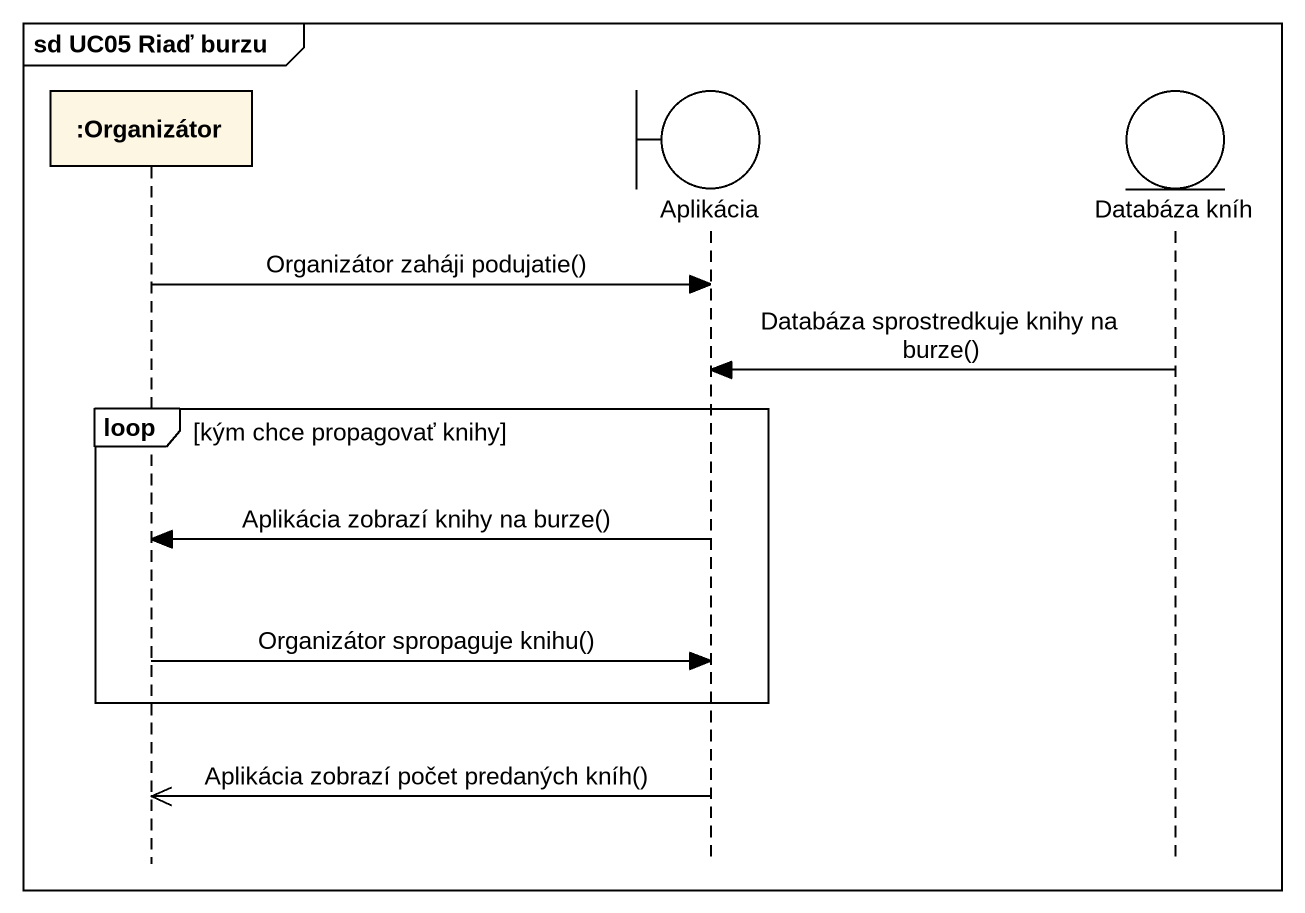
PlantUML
@startuml
mainframe sd UC05 Riaď burzu
hide footbox
participant ":Organizátor" as Organizátor
boundary Aplikácia
entity "Databáza kníh" as Databáza_kníh

Organizátor -> Aplikácia : Organizátor zaháji podujatie()
Databáza_kníh -> Aplikácia : Databáza sprostredkuje knihy na burze()
loop kým chce propagovať knihy
  Aplikácia -> Organizátor : Aplikácia zobrazí knihy na burze()
  Organizátor -> Aplikácia : Organizátor spropaguje knihu()
end
Aplikácia ->> Organizátor : Aplikácia zobrazí počet predaných kníh()
@enduml
